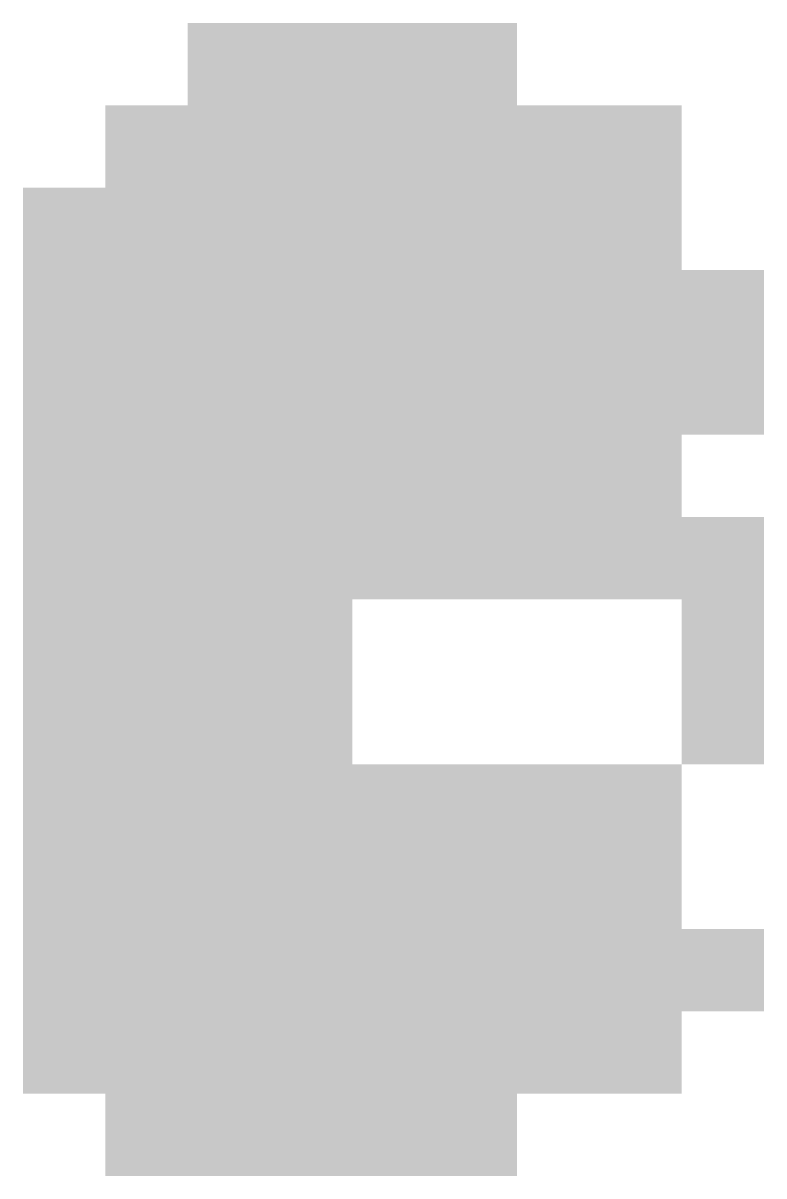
# Model space of a CAD drawing. Header units: metres. Extents: x -0.2 to 72.6, y -0.2 to 14.2.
# Drawn here: x 65.45 to 67.25, y 10.8 to 13.6 of the extents above; entities that cross this region are included whole.
import ezdxf

# ---------------------------------------------------------------- set-up
doc = ezdxf.new("R2010")
doc.units = ezdxf.units.M

msp = doc.modelspace()

# ---------------------------------------------------------------- hatches: boundary and pattern name
at = {"true_color": 0xff0000}
h = msp.add_hatch(color=7, dxfattribs=at)
h.dxf.hatch_style = 1
h.paths.add_polyline_path([(65.85, 13.4), (66.05, 13.4), (66.05, 13.6), (65.85, 13.6)])
h = msp.add_hatch(color=7, dxfattribs=at)
h.dxf.hatch_style = 1
h.paths.add_polyline_path([(66.05, 13.4), (66.25, 13.4), (66.25, 13.6), (66.05, 13.6)])
h = msp.add_hatch(color=7, dxfattribs=at)
h.dxf.hatch_style = 1
h.paths.add_polyline_path([(66.25, 13.4), (66.45, 13.4), (66.45, 13.6), (66.25, 13.6)])
h = msp.add_hatch(color=7, dxfattribs=at)
h.dxf.hatch_style = 1
h.paths.add_polyline_path([(66.45, 13.4), (66.65, 13.4), (66.65, 13.6), (66.45, 13.6)])
h = msp.add_hatch(color=7, dxfattribs=at)
h.dxf.hatch_style = 1
h.paths.add_polyline_path([(65.65, 13.2), (65.85, 13.2), (65.85, 13.4), (65.65, 13.4)])
h = msp.add_hatch(color=7, dxfattribs=at)
h.dxf.hatch_style = 1
h.paths.add_polyline_path([(65.85, 13.2), (66.05, 13.2), (66.05, 13.4), (65.85, 13.4)])
h = msp.add_hatch(color=7, dxfattribs=at)
h.dxf.hatch_style = 1
h.paths.add_polyline_path([(66.05, 13.2), (66.25, 13.2), (66.25, 13.4), (66.05, 13.4)])
h = msp.add_hatch(color=7, dxfattribs=at)
h.dxf.hatch_style = 1
h.paths.add_polyline_path([(66.25, 13.2), (66.45, 13.2), (66.45, 13.4), (66.25, 13.4)])
h = msp.add_hatch(color=7, dxfattribs=at)
h.dxf.hatch_style = 1
h.paths.add_polyline_path([(66.45, 13.2), (66.65, 13.2), (66.65, 13.4), (66.45, 13.4)])
h = msp.add_hatch(color=7, dxfattribs=at)
h.dxf.hatch_style = 1
h.paths.add_polyline_path([(66.65, 13.2), (66.85, 13.2), (66.85, 13.4), (66.65, 13.4)])
h = msp.add_hatch(color=7, dxfattribs=at)
h.dxf.hatch_style = 1
h.paths.add_polyline_path([(66.85, 13.2), (67.05, 13.2), (67.05, 13.4), (66.85, 13.4)])
h = msp.add_hatch(color=7, dxfattribs=at)
h.dxf.hatch_style = 1
h.paths.add_polyline_path([(65.45, 13), (65.65, 13), (65.65, 13.2), (65.45, 13.2)])
h = msp.add_hatch(color=7, dxfattribs=at)
h.dxf.hatch_style = 1
h.paths.add_polyline_path([(65.65, 13), (65.85, 13), (65.85, 13.2), (65.65, 13.2)])
h = msp.add_hatch(color=7, dxfattribs=at)
h.dxf.hatch_style = 1
h.paths.add_polyline_path([(65.85, 13), (66.05, 13), (66.05, 13.2), (65.85, 13.2)])
at = {"true_color": 0x00ff00}
h = msp.add_hatch(color=7, dxfattribs=at)
h.dxf.hatch_style = 1
h.paths.add_polyline_path([(66.05, 13), (66.25, 13), (66.25, 13.2), (66.05, 13.2)])
at = {"true_color": 0xff0000}
h = msp.add_hatch(color=7, dxfattribs=at)
h.dxf.hatch_style = 1
h.paths.add_polyline_path([(66.25, 13), (66.45, 13), (66.45, 13.2), (66.25, 13.2)])
h = msp.add_hatch(color=7, dxfattribs=at)
h.dxf.hatch_style = 1
h.paths.add_polyline_path([(66.45, 13), (66.65, 13), (66.65, 13.2), (66.45, 13.2)])
h = msp.add_hatch(color=7, dxfattribs=at)
h.dxf.hatch_style = 1
h.paths.add_polyline_path([(66.65, 13), (66.85, 13), (66.85, 13.2), (66.65, 13.2)])
h = msp.add_hatch(color=7, dxfattribs=at)
h.dxf.hatch_style = 1
h.paths.add_polyline_path([(66.85, 13), (67.05, 13), (67.05, 13.2), (66.85, 13.2)])
h = msp.add_hatch(color=7, dxfattribs=at)
h.dxf.hatch_style = 1
h.paths.add_polyline_path([(65.45, 12.8), (65.65, 12.8), (65.65, 13), (65.45, 13)])
h = msp.add_hatch(color=7, dxfattribs=at)
h.dxf.hatch_style = 1
h.paths.add_polyline_path([(65.65, 12.8), (65.85, 12.8), (65.85, 13), (65.65, 13)])
at = {"true_color": 0x00ff00}
h = msp.add_hatch(color=7, dxfattribs=at)
h.dxf.hatch_style = 1
h.paths.add_polyline_path([(65.85, 12.8), (66.05, 12.8), (66.05, 13), (65.85, 13)])
h = msp.add_hatch(color=7, dxfattribs=at)
h.dxf.hatch_style = 1
h.paths.add_polyline_path([(66.05, 12.8), (66.25, 12.8), (66.25, 13), (66.05, 13)])
h = msp.add_hatch(color=7, dxfattribs=at)
h.dxf.hatch_style = 1
h.paths.add_polyline_path([(66.25, 12.8), (66.45, 12.8), (66.45, 13), (66.25, 13)])
h = msp.add_hatch(color=7, dxfattribs=at)
h.dxf.hatch_style = 1
h.paths.add_polyline_path([(66.45, 12.8), (66.65, 12.8), (66.65, 13), (66.45, 13)])
at = {"true_color": 0xff0000}
h = msp.add_hatch(color=7, dxfattribs=at)
h.dxf.hatch_style = 1
h.paths.add_polyline_path([(66.65, 12.8), (66.85, 12.8), (66.85, 13), (66.65, 13)])
h = msp.add_hatch(color=7, dxfattribs=at)
h.dxf.hatch_style = 1
h.paths.add_polyline_path([(66.85, 12.8), (67.05, 12.8), (67.05, 13), (66.85, 13)])
h = msp.add_hatch(color=7, dxfattribs=at)
h.dxf.hatch_style = 1
h.paths.add_polyline_path([(67.05, 12.8), (67.25, 12.8), (67.25, 13), (67.05, 13)])
h = msp.add_hatch(color=7, dxfattribs=at)
h.dxf.hatch_style = 1
h.paths.add_polyline_path([(65.45, 12.6), (65.65, 12.6), (65.65, 12.8), (65.45, 12.8)])
at = {"true_color": 0x00ff00}
h = msp.add_hatch(color=7, dxfattribs=at)
h.dxf.hatch_style = 1
h.paths.add_polyline_path([(65.65, 12.6), (65.85, 12.6), (65.85, 12.8), (65.65, 12.8)])
at = {"true_color": 0xffff00}
h = msp.add_hatch(color=7, dxfattribs=at)
h.dxf.hatch_style = 1
h.paths.add_polyline_path([(65.85, 12.6), (66.05, 12.6), (66.05, 12.8), (65.85, 12.8)])
at = {"true_color": 0x0000ff}
h = msp.add_hatch(color=7, dxfattribs=at)
h.dxf.hatch_style = 1
h.paths.add_polyline_path([(66.05, 12.6), (66.25, 12.6), (66.25, 12.8), (66.05, 12.8)])
at = {"true_color": 0x00ff00}
h = msp.add_hatch(color=7, dxfattribs=at)
h.dxf.hatch_style = 1
h.paths.add_polyline_path([(66.25, 12.6), (66.45, 12.6), (66.45, 12.8), (66.25, 12.8)])
h = msp.add_hatch(color=7, dxfattribs=at)
h.dxf.hatch_style = 1
h.paths.add_polyline_path([(66.45, 12.6), (66.65, 12.6), (66.65, 12.8), (66.45, 12.8)])
h = msp.add_hatch(color=7, dxfattribs=at)
h.dxf.hatch_style = 1
h.paths.add_polyline_path([(66.65, 12.6), (66.85, 12.6), (66.85, 12.8), (66.65, 12.8)])
h = msp.add_hatch(color=7, dxfattribs=at)
h.dxf.hatch_style = 1
h.paths.add_polyline_path([(66.85, 12.6), (67.05, 12.6), (67.05, 12.8), (66.85, 12.8)])
at = {"true_color": 0xff0000}
h = msp.add_hatch(color=7, dxfattribs=at)
h.dxf.hatch_style = 1
h.paths.add_polyline_path([(67.05, 12.6), (67.25, 12.6), (67.25, 12.8), (67.05, 12.8)])
h = msp.add_hatch(color=7, dxfattribs=at)
h.dxf.hatch_style = 1
h.paths.add_polyline_path([(65.45, 12.4), (65.65, 12.4), (65.65, 12.6), (65.45, 12.6)])
at = {"true_color": 0x00ff00}
h = msp.add_hatch(color=7, dxfattribs=at)
h.dxf.hatch_style = 1
h.paths.add_polyline_path([(65.65, 12.4), (65.85, 12.4), (65.85, 12.6), (65.65, 12.6)])
at = {"true_color": 0xffff00}
h = msp.add_hatch(color=7, dxfattribs=at)
h.dxf.hatch_style = 1
h.paths.add_polyline_path([(65.85, 12.4), (66.05, 12.4), (66.05, 12.6), (65.85, 12.6)])
h = msp.add_hatch(color=7, dxfattribs=at)
h.dxf.hatch_style = 1
h.paths.add_polyline_path([(66.05, 12.4), (66.25, 12.4), (66.25, 12.6), (66.05, 12.6)])
at = {"true_color": 0xff0000}
h = msp.add_hatch(color=7, dxfattribs=at)
h.dxf.hatch_style = 1
h.paths.add_polyline_path([(66.25, 12.4), (66.45, 12.4), (66.45, 12.6), (66.25, 12.6)])
h = msp.add_hatch(color=7, dxfattribs=at)
h.dxf.hatch_style = 1
h.paths.add_polyline_path([(66.45, 12.4), (66.65, 12.4), (66.65, 12.6), (66.45, 12.6)])
at = {"true_color": 0x0000ff}
h = msp.add_hatch(color=7, dxfattribs=at)
h.dxf.hatch_style = 1
h.paths.add_polyline_path([(66.65, 12.4), (66.85, 12.4), (66.85, 12.6), (66.65, 12.6)])
at = {"true_color": 0x00ff00}
h = msp.add_hatch(color=7, dxfattribs=at)
h.dxf.hatch_style = 1
h.paths.add_polyline_path([(66.85, 12.4), (67.05, 12.4), (67.05, 12.6), (66.85, 12.6)])
at = {"true_color": 0xff0000}
h = msp.add_hatch(color=7, dxfattribs=at)
h.dxf.hatch_style = 1
h.paths.add_polyline_path([(65.45, 12.2), (65.65, 12.2), (65.65, 12.4), (65.45, 12.4)])
at = {"true_color": 0x00ff00}
h = msp.add_hatch(color=7, dxfattribs=at)
h.dxf.hatch_style = 1
h.paths.add_polyline_path([(65.65, 12.2), (65.85, 12.2), (65.85, 12.4), (65.65, 12.4)])
at = {"true_color": 0xffff00}
h = msp.add_hatch(color=7, dxfattribs=at)
h.dxf.hatch_style = 1
h.paths.add_polyline_path([(65.85, 12.2), (66.05, 12.2), (66.05, 12.4), (65.85, 12.4)])
h = msp.add_hatch(color=7, dxfattribs=at)
h.dxf.hatch_style = 1
h.paths.add_polyline_path([(66.05, 12.2), (66.25, 12.2), (66.25, 12.4), (66.05, 12.4)])
at = {"true_color": 0x00ff00}
h = msp.add_hatch(color=7, dxfattribs=at)
h.dxf.hatch_style = 1
h.paths.add_polyline_path([(66.25, 12.2), (66.45, 12.2), (66.45, 12.4), (66.25, 12.4)])
h = msp.add_hatch(color=7, dxfattribs=at)
h.dxf.hatch_style = 1
h.paths.add_polyline_path([(66.45, 12.2), (66.65, 12.2), (66.65, 12.4), (66.45, 12.4)])
at = {"true_color": 0xffff00}
h = msp.add_hatch(color=7, dxfattribs=at)
h.dxf.hatch_style = 1
h.paths.add_polyline_path([(66.65, 12.2), (66.85, 12.2), (66.85, 12.4), (66.65, 12.4)])
at = {"true_color": 0x00ff00}
h = msp.add_hatch(color=7, dxfattribs=at)
h.dxf.hatch_style = 1
h.paths.add_polyline_path([(66.85, 12.2), (67.05, 12.2), (67.05, 12.4), (66.85, 12.4)])
at = {"true_color": 0xff0000}
h = msp.add_hatch(color=7, dxfattribs=at)
h.dxf.hatch_style = 1
h.paths.add_polyline_path([(67.05, 12.2), (67.25, 12.2), (67.25, 12.4), (67.05, 12.4)])
h = msp.add_hatch(color=7, dxfattribs=at)
h.dxf.hatch_style = 1
h.paths.add_polyline_path([(65.45, 12), (65.65, 12), (65.65, 12.2), (65.45, 12.2)])
at = {"true_color": 0x00ff00}
h = msp.add_hatch(color=7, dxfattribs=at)
h.dxf.hatch_style = 1
h.paths.add_polyline_path([(65.65, 12), (65.85, 12), (65.85, 12.2), (65.65, 12.2)])
h = msp.add_hatch(color=7, dxfattribs=at)
h.dxf.hatch_style = 1
h.paths.add_polyline_path([(65.85, 12), (66.05, 12), (66.05, 12.2), (65.85, 12.2)])
at = {"true_color": 0xff0000}
h = msp.add_hatch(color=7, dxfattribs=at)
h.dxf.hatch_style = 1
h.paths.add_polyline_path([(66.05, 12), (66.25, 12), (66.25, 12.2), (66.05, 12.2)])
h = msp.add_hatch(color=7, dxfattribs=at)
h.dxf.hatch_style = 1
h.paths.add_polyline_path([(67.05, 12), (67.25, 12), (67.25, 12.2), (67.05, 12.2)])
h = msp.add_hatch(color=7, dxfattribs=at)
h.dxf.hatch_style = 1
h.paths.add_polyline_path([(65.45, 11.8), (65.65, 11.8), (65.65, 12), (65.45, 12)])
at = {"true_color": 0x00ff00}
h = msp.add_hatch(color=7, dxfattribs=at)
h.dxf.hatch_style = 1
h.paths.add_polyline_path([(65.65, 11.8), (65.85, 11.8), (65.85, 12), (65.65, 12)])
h = msp.add_hatch(color=7, dxfattribs=at)
h.dxf.hatch_style = 1
h.paths.add_polyline_path([(65.85, 11.8), (66.05, 11.8), (66.05, 12), (65.85, 12)])
at = {"true_color": 0xff0000}
h = msp.add_hatch(color=7, dxfattribs=at)
h.dxf.hatch_style = 1
h.paths.add_polyline_path([(66.05, 11.8), (66.25, 11.8), (66.25, 12), (66.05, 12)])
h = msp.add_hatch(color=7, dxfattribs=at)
h.dxf.hatch_style = 1
h.paths.add_polyline_path([(67.05, 11.8), (67.25, 11.8), (67.25, 12), (67.05, 12)])
h = msp.add_hatch(color=7, dxfattribs=at)
h.dxf.hatch_style = 1
h.paths.add_polyline_path([(65.45, 11.6), (65.65, 11.6), (65.65, 11.8), (65.45, 11.8)])
h = msp.add_hatch(color=7, dxfattribs=at)
h.dxf.hatch_style = 1
h.paths.add_polyline_path([(65.65, 11.6), (65.85, 11.6), (65.85, 11.8), (65.65, 11.8)])
at = {"true_color": 0xffff00}
h = msp.add_hatch(color=7, dxfattribs=at)
h.dxf.hatch_style = 1
h.paths.add_polyline_path([(65.85, 11.6), (66.05, 11.6), (66.05, 11.8), (65.85, 11.8)])
h = msp.add_hatch(color=7, dxfattribs=at)
h.dxf.hatch_style = 1
h.paths.add_polyline_path([(66.05, 11.6), (66.25, 11.6), (66.25, 11.8), (66.05, 11.8)])
at = {"true_color": 0xff0000}
h = msp.add_hatch(color=7, dxfattribs=at)
h.dxf.hatch_style = 1
h.paths.add_polyline_path([(66.25, 11.6), (66.45, 11.6), (66.45, 11.8), (66.25, 11.8)])
h = msp.add_hatch(color=7, dxfattribs=at)
h.dxf.hatch_style = 1
h.paths.add_polyline_path([(66.45, 11.6), (66.65, 11.6), (66.65, 11.8), (66.45, 11.8)])
at = {"true_color": 0x00ff00}
h = msp.add_hatch(color=7, dxfattribs=at)
h.dxf.hatch_style = 1
h.paths.add_polyline_path([(66.65, 11.6), (66.85, 11.6), (66.85, 11.8), (66.65, 11.8)])
at = {"true_color": 0xff0000}
h = msp.add_hatch(color=7, dxfattribs=at)
h.dxf.hatch_style = 1
h.paths.add_polyline_path([(66.85, 11.6), (67.05, 11.6), (67.05, 11.8), (66.85, 11.8)])
h = msp.add_hatch(color=7, dxfattribs=at)
h.dxf.hatch_style = 1
h.paths.add_polyline_path([(65.45, 11.4), (65.65, 11.4), (65.65, 11.6), (65.45, 11.6)])
h = msp.add_hatch(color=7, dxfattribs=at)
h.dxf.hatch_style = 1
h.paths.add_polyline_path([(65.65, 11.4), (65.85, 11.4), (65.85, 11.6), (65.65, 11.6)])
at = {"true_color": 0xffff00}
h = msp.add_hatch(color=7, dxfattribs=at)
h.dxf.hatch_style = 1
h.paths.add_polyline_path([(65.85, 11.4), (66.05, 11.4), (66.05, 11.6), (65.85, 11.6)])
h = msp.add_hatch(color=7, dxfattribs=at)
h.dxf.hatch_style = 1
h.paths.add_polyline_path([(66.05, 11.4), (66.25, 11.4), (66.25, 11.6), (66.05, 11.6)])
at = {"true_color": 0xff0000}
h = msp.add_hatch(color=7, dxfattribs=at)
h.dxf.hatch_style = 1
h.paths.add_polyline_path([(66.25, 11.4), (66.45, 11.4), (66.45, 11.6), (66.25, 11.6)])
h = msp.add_hatch(color=7, dxfattribs=at)
h.dxf.hatch_style = 1
h.paths.add_polyline_path([(66.45, 11.4), (66.65, 11.4), (66.65, 11.6), (66.45, 11.6)])
at = {"true_color": 0x00ff00}
h = msp.add_hatch(color=7, dxfattribs=at)
h.dxf.hatch_style = 1
h.paths.add_polyline_path([(66.65, 11.4), (66.85, 11.4), (66.85, 11.6), (66.65, 11.6)])
h = msp.add_hatch(color=7, dxfattribs=at)
h.dxf.hatch_style = 1
h.paths.add_polyline_path([(66.85, 11.4), (67.05, 11.4), (67.05, 11.6), (66.85, 11.6)])
at = {"true_color": 0xff0000}
h = msp.add_hatch(color=7, dxfattribs=at)
h.dxf.hatch_style = 1
h.paths.add_polyline_path([(65.45, 11.2), (65.65, 11.2), (65.65, 11.4), (65.45, 11.4)])
h = msp.add_hatch(color=7, dxfattribs=at)
h.dxf.hatch_style = 1
h.paths.add_polyline_path([(65.65, 11.2), (65.85, 11.2), (65.85, 11.4), (65.65, 11.4)])
at = {"true_color": 0x00ff00}
h = msp.add_hatch(color=7, dxfattribs=at)
h.dxf.hatch_style = 1
h.paths.add_polyline_path([(65.85, 11.2), (66.05, 11.2), (66.05, 11.4), (65.85, 11.4)])
h = msp.add_hatch(color=7, dxfattribs=at)
h.dxf.hatch_style = 1
h.paths.add_polyline_path([(66.05, 11.2), (66.25, 11.2), (66.25, 11.4), (66.05, 11.4)])
at = {"true_color": 0xff0000}
h = msp.add_hatch(color=7, dxfattribs=at)
h.dxf.hatch_style = 1
h.paths.add_polyline_path([(66.25, 11.2), (66.45, 11.2), (66.45, 11.4), (66.25, 11.4)])
h = msp.add_hatch(color=7, dxfattribs=at)
h.dxf.hatch_style = 1
h.paths.add_polyline_path([(66.45, 11.2), (66.65, 11.2), (66.65, 11.4), (66.45, 11.4)])
h = msp.add_hatch(color=7, dxfattribs=at)
h.dxf.hatch_style = 1
h.paths.add_polyline_path([(66.65, 11.2), (66.85, 11.2), (66.85, 11.4), (66.65, 11.4)])
h = msp.add_hatch(color=7, dxfattribs=at)
h.dxf.hatch_style = 1
h.paths.add_polyline_path([(66.85, 11.2), (67.05, 11.2), (67.05, 11.4), (66.85, 11.4)])
h = msp.add_hatch(color=7, dxfattribs=at)
h.dxf.hatch_style = 1
h.paths.add_polyline_path([(67.05, 11.2), (67.25, 11.2), (67.25, 11.4), (67.05, 11.4)])
h = msp.add_hatch(color=7, dxfattribs=at)
h.dxf.hatch_style = 1
h.paths.add_polyline_path([(65.45, 11), (65.65, 11), (65.65, 11.2), (65.45, 11.2)])
h = msp.add_hatch(color=7, dxfattribs=at)
h.dxf.hatch_style = 1
h.paths.add_polyline_path([(65.65, 11), (65.85, 11), (65.85, 11.2), (65.65, 11.2)])
h = msp.add_hatch(color=7, dxfattribs=at)
h.dxf.hatch_style = 1
h.paths.add_polyline_path([(65.85, 11), (66.05, 11), (66.05, 11.2), (65.85, 11.2)])
h = msp.add_hatch(color=7, dxfattribs=at)
h.dxf.hatch_style = 1
h.paths.add_polyline_path([(66.05, 11), (66.25, 11), (66.25, 11.2), (66.05, 11.2)])
h = msp.add_hatch(color=7, dxfattribs=at)
h.dxf.hatch_style = 1
h.paths.add_polyline_path([(66.25, 11), (66.45, 11), (66.45, 11.2), (66.25, 11.2)])
h = msp.add_hatch(color=7, dxfattribs=at)
h.dxf.hatch_style = 1
h.paths.add_polyline_path([(66.45, 11), (66.65, 11), (66.65, 11.2), (66.45, 11.2)])
h = msp.add_hatch(color=7, dxfattribs=at)
h.dxf.hatch_style = 1
h.paths.add_polyline_path([(66.65, 11), (66.85, 11), (66.85, 11.2), (66.65, 11.2)])
h = msp.add_hatch(color=7, dxfattribs=at)
h.dxf.hatch_style = 1
h.paths.add_polyline_path([(66.85, 11), (67.05, 11), (67.05, 11.2), (66.85, 11.2)])
h = msp.add_hatch(color=7, dxfattribs=at)
h.dxf.hatch_style = 1
h.paths.add_polyline_path([(65.65, 10.8), (65.85, 10.8), (65.85, 11), (65.65, 11)])
h = msp.add_hatch(color=7, dxfattribs=at)
h.dxf.hatch_style = 1
h.paths.add_polyline_path([(65.85, 10.8), (66.05, 10.8), (66.05, 11), (65.85, 11)])
h = msp.add_hatch(color=7, dxfattribs=at)
h.dxf.hatch_style = 1
h.paths.add_polyline_path([(66.05, 10.8), (66.25, 10.8), (66.25, 11), (66.05, 11)])
h = msp.add_hatch(color=7, dxfattribs=at)
h.dxf.hatch_style = 1
h.paths.add_polyline_path([(66.25, 10.8), (66.45, 10.8), (66.45, 11), (66.25, 11)])
h = msp.add_hatch(color=7, dxfattribs=at)
h.dxf.hatch_style = 1
h.paths.add_polyline_path([(66.45, 10.8), (66.65, 10.8), (66.65, 11), (66.45, 11)])

doc.saveas('drawing.dxf')
